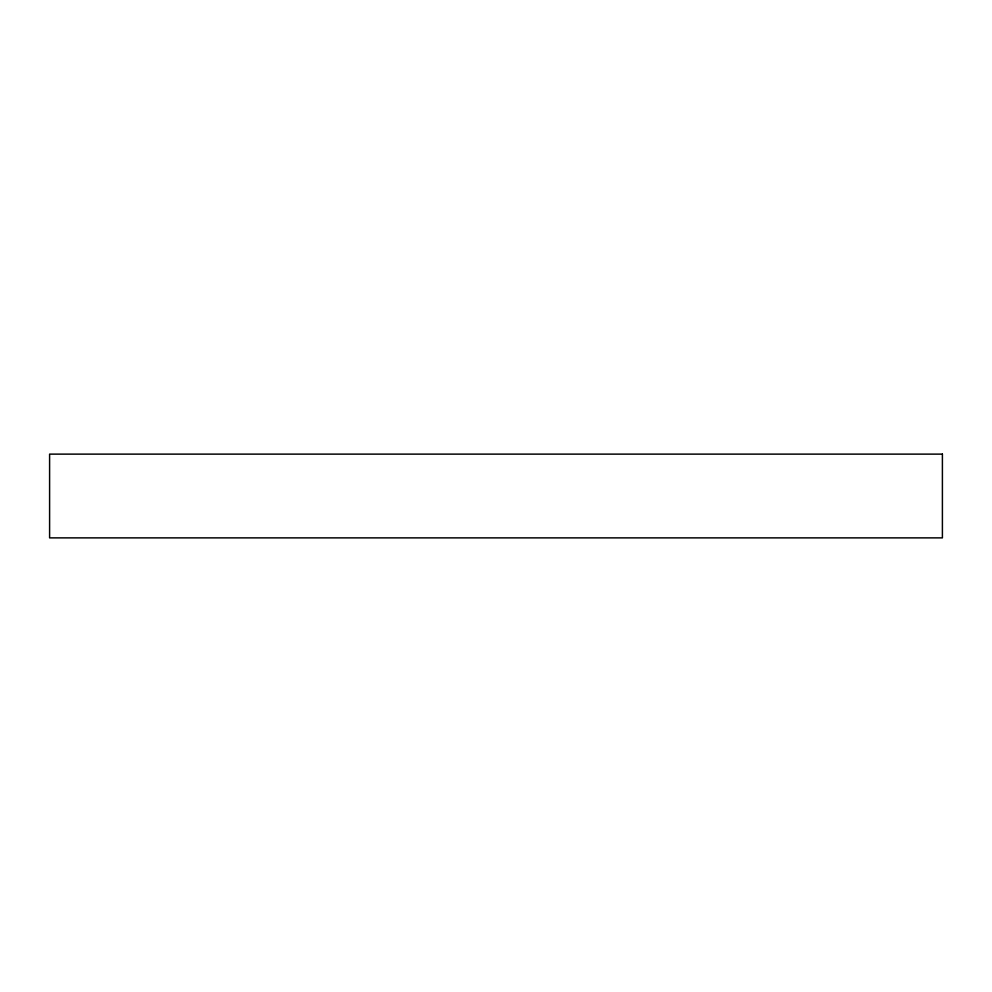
<?xml version="1.0" encoding="UTF-8"?>
<svg xmlns="http://www.w3.org/2000/svg" width="992" height="992" viewBox="0 0 992 992"><rect width="100%" height="100%" fill="white"/><g stroke="black" fill="none" stroke-linecap="round" stroke-linejoin="round"><path stroke-width="1.49" d="M942.4 454.125L49.6 454.125L49.6 537.875L942.4 537.875L942.4 454.125"/></g></svg>
